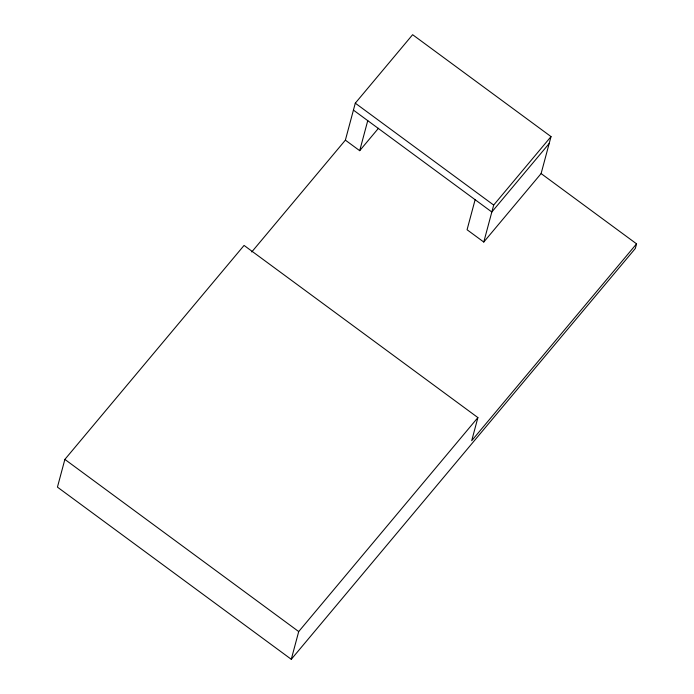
<?xml version="1.0" encoding="UTF-8"?>
<svg xmlns="http://www.w3.org/2000/svg" width="694" height="694" viewBox="0 0 694 694"><rect width="100%" height="100%" fill="white"/><g stroke="black" fill="none" stroke-linecap="round" stroke-linejoin="round"><path stroke-width="1.04" d="M636.563 243.846L471.703 440.699L477.897 417.588L244.062 245.424L64.872 459.402L57.437 487.127L291.28 659.3L635.322 248.469L636.563 243.846L541.112 173.569L551.027 136.597L412.626 34.7L355.293 103.172L345.378 140.145L251.74 251.965M345.378 140.145L359.7 150.685L367.751 120.643M291.28 659.3L298.706 631.566L477.897 417.588M475.121 199.707L467.071 229.749L483.779 242.041L541.112 173.569M483.779 242.041L493.686 205.068L551.027 136.597M359.7 150.685L378.473 128.269M549.162 143.528L491.829 212L353.428 110.103M355.293 103.172L493.686 205.068M64.872 459.402L298.706 631.566"/></g></svg>
